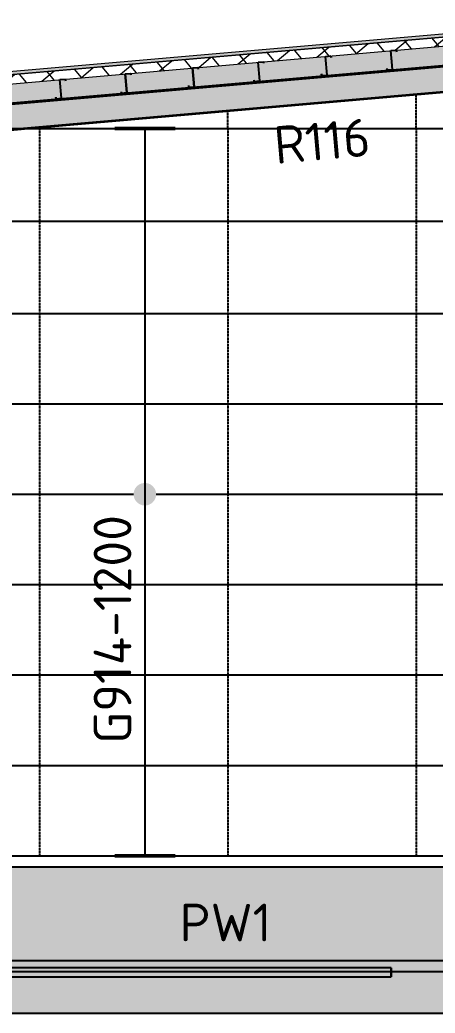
# Model space of a CAD drawing. Header units: millimetres. Extents: x 632 to 561478, y -3890 to 22200.
# Drawn here: x 529234 to 534745, y 4500 to 17688 of the extents above; entities that cross this region are included whole.
import ezdxf

# ---------------------------------------------------------------- set-up
doc = ezdxf.new("R2010")
doc.units = ezdxf.units.MM
doc.linetypes.add('Hidden', pattern=[4, 3, -1])
doc.linetypes.add('Hidden Double', pattern=[7, 5, -2])
for name, color, linetype, lineweight in [('A-010-M_LINE', 90, 'Continuous', 13), ('A-200-A_WALL', 211, 'Continuous', 18), ('A-200-H_WALL', 111, 'Continuous', 13), ('A-200-M_WALL_EXT', 113, 'Continuous', 13), ('A-230-H-FLOOR', 190, 'Continuous', 13), ('A-230-M_FLOOR', 192, 'Continuous', 13), ('A-230-MH_FLOOR', 190, 'Hidden Double', 13), ('A-270-M_ROOF', 132, 'Continuous', 13), ('S-280-A_STRUCT_FRAME', 2, 'Continuous', 18), ('S-280-M_STRUCT_FRAME', 12, 'Continuous', 13), ('Z-060-M_DETAIL', 92, 'Continuous', 25), ('Z-230-A_LEVEL', 51, 'Continuous', 13)]:
    doc.layers.add(name, color=color, linetype=linetype, lineweight=lineweight)
doc.styles.add('ISOCPEUR_2', font='isocpeur.ttf', dxfattribs={"height": 500})

# ---------------------------------------------------------------- blocks, each defined once
blk = doc.blocks.new('25021-APA-ZZ-ZZ-M3-AR-000001_V3_rvt-9-S6_501-SECTION C10')
at = {"layer": 'A-270-M_ROOF', "transparency": 33554432}
blk.add_hatch(color=9, dxfattribs=at).paths.add_polyline_path([(4352532, 15911), (4352532, 15952), (4332680, 17688), (4312828, 15952), (4312828, 15911), (4332680, 17648), (4352132, 15946)])
at = {"layer": 'A-270-M_ROOF', "lineweight": 5}
h = blk.add_hatch(dxfattribs=at)
h.set_pattern_fill('FP_9', angle=-135, style=0, pattern_type=2)
h.set_pattern_definition([(40, (4337896, 1e-06), (-192.8363, 229.8133), []), (130, (4337896, 1e-06), (-229.8133, -192.8363), [])])
h.paths.add_polyline_path([(4352532, 15791), (4352532, 15911), (4332680, 17648), (4312828, 15911), (4312828, 15791), (4332680, 17528), (4352132, 15826)])
at = {"layer": 'A-270-M_ROOF', "lineweight": 5, "transparency": 33554432}
blk.add_hatch(color=254, dxfattribs=at).paths.add_polyline_path([(4312828, 15540), (4332682, 17277), (4352532, 15540), (4352532, 15791), (4332680, 17528), (4312828, 15791)])
at = {"layer": 'A-270-M_ROOF', "color": 53, "lineweight": 5}
for p, q in [((4332680, 17688), (4312828, 15952)), ((4332680, 17648), (4318066, 16370)), ((4318066, 16370), (4332680, 17648)), ((4312828, 15791), (4332680, 17528)), ((4318086, 16000), (4332680, 17277))]:
    blk.add_line(p, q, dxfattribs=at)
blk = doc.blocks.new('NRP_Framing-Steel-Purlin Z - P916 - EZ250-24-V76-S6_501-SECTION C10')
at = {"layer": 'S-280-M_STRUCT_FRAME', "color": 1, "lineweight": 25}
for p, q in [((4329001, 16955), (4328979, 17204)), ((4329001, 16955), (4328979, 17204)), ((4329049, 17210), (4329050, 17210)), ((4329049, 17210), (4329050, 17210)), ((4329050, 17210), (4329052, 17188)), ((4329050, 17210), (4329052, 17188)), ((4328924, 16970), (4328926, 16948)), ((4328924, 16970), (4328926, 16948)), ((4329001, 16955), (4329001, 16955)), ((4329001, 16955), (4329001, 16955))]:
    blk.add_line(p, q, dxfattribs=at)
blk = doc.blocks.new('NRP_Framing-Steel-Purlin Z - P916 - EZ250-24-4133215-S6_501-SECTION C10')
at = {"layer": 'S-280-M_STRUCT_FRAME', "color": 1, "lineweight": 25}
for p, q in [((4328979, 17204), (4329049, 17210)), ((4328979, 17204), (4329049, 17210)), ((4329000, 16955), (4328979, 17204)), ((4329000, 16955), (4328979, 17204)), ((4329049, 17210), (4329051, 17188)), ((4329049, 17210), (4329051, 17188)), ((4328990, 17080), (4328991, 17080)), ((4328923, 16970), (4328925, 16948)), ((4328923, 16970), (4328925, 16948)), ((4328925, 16948), (4329000, 16955)), ((4328925, 16948), (4329000, 16955))]:
    blk.add_line(p, q, dxfattribs=at)
blk = doc.blocks.new('NRP_Framing-Steel-Purlin Z - P916 - EZ250-24-V77-S6_501-SECTION C10')
at = {"layer": 'S-280-M_STRUCT_FRAME', "color": 1, "lineweight": 25}
for p, q in [((4327239, 16801), (4327217, 17050)), ((4327239, 16801), (4327217, 17050)), ((4327287, 17056), (4327288, 17056)), ((4327287, 17056), (4327288, 17056)), ((4327288, 17056), (4327290, 17034)), ((4327288, 17056), (4327290, 17034)), ((4327161, 16816), (4327163, 16794)), ((4327161, 16816), (4327163, 16794)), ((4327238, 16801), (4327239, 16801)), ((4327238, 16801), (4327239, 16801))]:
    blk.add_line(p, q, dxfattribs=at)
blk = doc.blocks.new('NRP_Framing-Steel-Purlin Z - P916 - EZ250-24-4133216-S6_501-SECTION C10')
at = {"layer": 'S-280-M_STRUCT_FRAME', "color": 1, "lineweight": 25}
for p, q in [((4327216, 17050), (4327287, 17056)), ((4327216, 17050), (4327287, 17056)), ((4327238, 16801), (4327216, 17050)), ((4327238, 16801), (4327216, 17050)), ((4327287, 17056), (4327289, 17034)), ((4327287, 17056), (4327289, 17034)), ((4327228, 16925), (4327229, 16925)), ((4327161, 16816), (4327162, 16794)), ((4327161, 16816), (4327162, 16794)), ((4327162, 16794), (4327238, 16801)), ((4327162, 16794), (4327238, 16801))]:
    blk.add_line(p, q, dxfattribs=at)
blk = doc.blocks.new('NRP_Framing-Steel-Purlin Z - P916 - EZ250-24-V78-S6_501-SECTION C10')
at = {"layer": 'S-280-M_STRUCT_FRAME', "color": 1, "lineweight": 25}
for p, q in [((4325477, 16647), (4325455, 16896)), ((4325477, 16647), (4325455, 16896)), ((4325525, 16902), (4325526, 16902)), ((4325525, 16902), (4325526, 16902)), ((4325526, 16902), (4325528, 16880)), ((4325526, 16902), (4325528, 16880)), ((4325399, 16662), (4325401, 16640)), ((4325399, 16662), (4325401, 16640)), ((4325476, 16647), (4325477, 16647)), ((4325476, 16647), (4325477, 16647))]:
    blk.add_line(p, q, dxfattribs=at)
blk = doc.blocks.new('NRP_Framing-Steel-Purlin Z - P916 - EZ250-24-4133217-S6_501-SECTION C10')
at = {"layer": 'S-280-M_STRUCT_FRAME', "color": 1, "lineweight": 25}
for p, q in [((4325454, 16896), (4325525, 16902)), ((4325454, 16896), (4325525, 16902)), ((4325476, 16647), (4325454, 16896)), ((4325476, 16647), (4325454, 16896)), ((4325525, 16902), (4325527, 16880)), ((4325525, 16902), (4325527, 16880)), ((4325466, 16771), (4325467, 16771)), ((4325398, 16662), (4325400, 16640)), ((4325398, 16662), (4325400, 16640)), ((4325400, 16640), (4325476, 16647)), ((4325400, 16640), (4325476, 16647))]:
    blk.add_line(p, q, dxfattribs=at)
blk = doc.blocks.new('NRP_Framing-Steel-Purlin Z - P914 - EZ250-15-V100-S6_501-SECTION C10')
at = {"layer": 'S-280-M_STRUCT_FRAME', "color": 150, "lineweight": 25}
for p, q in [((4329869, 17031), (4329847, 17280)), ((4329869, 17031), (4329847, 17280)), ((4329917, 17286), (4329918, 17286)), ((4329917, 17286), (4329918, 17286)), ((4329918, 17286), (4329920, 17266)), ((4329918, 17286), (4329920, 17266)), ((4329792, 17044), (4329793, 17024)), ((4329792, 17044), (4329793, 17024)), ((4329868, 17031), (4329869, 17031)), ((4329868, 17031), (4329869, 17031))]:
    blk.add_line(p, q, dxfattribs=at)
blk = doc.blocks.new('NRP_Framing-Steel-Purlin Z - P914 - EZ250-15-4133236-S6_501-SECTION C10')
at = {"layer": 'S-280-M_STRUCT_FRAME', "color": 150, "lineweight": 25}
for p, q in [((4329847, 17280), (4329917, 17286)), ((4329847, 17280), (4329917, 17286)), ((4329868, 17031), (4329847, 17280)), ((4329868, 17031), (4329847, 17280)), ((4329917, 17286), (4329919, 17266)), ((4329917, 17286), (4329919, 17266)), ((4329858, 17155), (4329859, 17156)), ((4329791, 17044), (4329793, 17024)), ((4329791, 17044), (4329793, 17024)), ((4329793, 17024), (4329868, 17031)), ((4329793, 17024), (4329868, 17031))]:
    blk.add_line(p, q, dxfattribs=at)
blk = doc.blocks.new('NRP_Framing-Steel-Purlin Z - P914 - EZ250-15-V101-S6_501-SECTION C10')
at = {"layer": 'S-280-M_STRUCT_FRAME', "color": 150, "lineweight": 25}
for p, q in [((4328107, 16877), (4328085, 17126)), ((4328107, 16877), (4328085, 17126)), ((4328155, 17132), (4328156, 17132)), ((4328155, 17132), (4328156, 17132)), ((4328156, 17132), (4328158, 17112)), ((4328156, 17132), (4328158, 17112)), ((4328029, 16890), (4328031, 16870)), ((4328029, 16890), (4328031, 16870)), ((4328106, 16877), (4328107, 16877)), ((4328106, 16877), (4328107, 16877))]:
    blk.add_line(p, q, dxfattribs=at)
blk = doc.blocks.new('NRP_Framing-Steel-Purlin Z - P914 - EZ250-15-4133234-S6_501-SECTION C10')
at = {"layer": 'S-280-M_STRUCT_FRAME', "color": 150, "lineweight": 25}
for p, q in [((4328084, 17126), (4328155, 17132)), ((4328084, 17126), (4328155, 17132)), ((4328106, 16877), (4328084, 17126)), ((4328106, 16877), (4328084, 17126)), ((4328155, 17132), (4328157, 17112)), ((4328155, 17132), (4328157, 17112)), ((4328029, 16889), (4328030, 16870)), ((4328029, 16889), (4328030, 16870)), ((4328096, 17001), (4328097, 17001)), ((4328030, 16870), (4328106, 16877)), ((4328030, 16870), (4328106, 16877))]:
    blk.add_line(p, q, dxfattribs=at)
blk = doc.blocks.new('NRP_Framing-Steel-Purlin Z - P914 - EZ250-15-V102-S6_501-SECTION C10')
at = {"layer": 'S-280-M_STRUCT_FRAME', "color": 150, "lineweight": 25}
for p, q in [((4326345, 16723), (4326323, 16972)), ((4326345, 16723), (4326323, 16972)), ((4326393, 16978), (4326394, 16978)), ((4326393, 16978), (4326394, 16978)), ((4326394, 16978), (4326395, 16958)), ((4326394, 16978), (4326395, 16958)), ((4326267, 16735), (4326269, 16716)), ((4326267, 16735), (4326269, 16716)), ((4326344, 16723), (4326345, 16723)), ((4326344, 16723), (4326345, 16723))]:
    blk.add_line(p, q, dxfattribs=at)
blk = doc.blocks.new('NRP_Framing-Steel-Purlin Z - P914 - EZ250-15-4133232-S6_501-SECTION C10')
at = {"layer": 'S-280-M_STRUCT_FRAME', "color": 150, "lineweight": 25}
for p, q in [((4326322, 16972), (4326393, 16978)), ((4326322, 16972), (4326393, 16978)), ((4326344, 16722), (4326322, 16972)), ((4326344, 16722), (4326322, 16972)), ((4326393, 16978), (4326395, 16958)), ((4326393, 16978), (4326395, 16958)), ((4326334, 16847), (4326334, 16847)), ((4326266, 16735), (4326268, 16716)), ((4326266, 16735), (4326268, 16716)), ((4326268, 16716), (4326344, 16722)), ((4326268, 16716), (4326344, 16722))]:
    blk.add_line(p, q, dxfattribs=at)
blk = doc.blocks.new('NRP_Framing-Steel-Purlin Z - G914 - EZ250-15-4096985-S6_501-SECTION C10')
at = {"layer": 'S-280-M_STRUCT_FRAME', "color": 150, "lineweight": 25}
for p, q in [((4321082, 15117), (4321182, 15017)), ((4321182, 15017), (4333432, 15017)), ((4333432, 15017), (4333532, 14917))]:
    blk.add_line(p, q, dxfattribs=at)
blk = doc.blocks.new('NRP_Framing-Steel-Purlin Z - G914 - EZ250-15-V112-S6_501-SECTION C10')
at = {"layer": 'S-280-M_STRUCT_FRAME', "color": 150, "lineweight": 25}
for p, q in [((4321082, 11490), (4321182, 11390)), ((4321182, 11390), (4326432, 11390)), ((4326732, 11390), (4333432, 11390)), ((4333432, 11390), (4333532, 11290))]:
    blk.add_line(p, q, dxfattribs=at)
blk = doc.blocks.new('NRP_Framing-Steel-Purlin Z - G914 - EZ250-15-4096986-S6_501-SECTION C10')
at = {"layer": 'S-280-M_STRUCT_FRAME', "color": 150, "lineweight": 25}
for p, q in [((4321108, 16245), (4333432, 16245)), ((4333432, 16245), (4333532, 16145))]:
    blk.add_line(p, q, dxfattribs=at)
blk = doc.blocks.new('NRP_Bridging Plan _v2_ - 3 Rows-4098668-S6_501-SECTION C10')
at = {"layer": 'Z-060-M_DETAIL', "linetype": 'Hidden'}
for p, q in [((4325182, 16245), (4325182, 6590)), ((4327682, 16245), (4327682, 6590)), ((4330182, 16245), (4330182, 6590))]:
    blk.add_line(p, q, dxfattribs=at)
blk = doc.blocks.new('NRP_Extent _v2_ - 1-200-4099036-S6_501-SECTION C10')
at = {"layer": 'Z-060-M_DETAIL'}
blk.add_hatch(color=256, dxfattribs=at).paths.add_polyline_path([(4326582, 11240), (4326621, 11245), (4326657, 11260), (4326688, 11284), (4326712, 11315), (4326727, 11351), (4326732, 11390), (4326727, 11429), (4326712, 11465), (4326688, 11496), (4326657, 11520), (4326621, 11535), (4326582, 11540), (4326543, 11535), (4326507, 11520), (4326476, 11496), (4326452, 11465), (4326437, 11429), (4326432, 11390), (4326437, 11351), (4326452, 11315), (4326476, 11284), (4326507, 11260), (4326543, 11245)])
at = {"layer": 'Z-060-M_DETAIL', "lineweight": 50}
for p, q in [((4326182, 16246), (4326982, 16246)), ((4326182, 6589), (4326982, 6589))]:
    blk.add_line(p, q, dxfattribs=at)
at = {"layer": 'Z-060-M_DETAIL'}
blk.add_line((4326582, 16246), (4326582, 6589), dxfattribs=at)

msp = doc.modelspace()

# ---------------------------------------------------------------- hatches: boundary and pattern name
at = {"layer": 'A-200-H_WALL', "lineweight": 5}
msp.add_hatch(color=256, dxfattribs=at).paths.add_polyline_path([(536293.2, 4500), (536993.2, 4500), (536993.2, 6440), (526993.2, 6440), (526993.2, 5100), (534159.7, 5100), (534159.7, 4980), (526993.2, 4980), (526993.2, 4500), (535998.3, 4500)])
at = {"layer": 'A-230-H-FLOOR'}
h = msp.add_hatch(dxfattribs=at)
h.set_pattern_fill('FP_12', color=256, style=0, pattern_type=2)
h.set_pattern_definition([(50, (542206.86, 0), (728.737, -63.756), [76.2, -838.2]), (355, (542206.9, 0), (-140.972, 764.228), [60.96, -670.56]), (100.451, (542267.6, -5.3), (587.77, 700.467), [64.76, -712.36]), (46.184, (542206.9, 203.2), (1084.316, -168.17), [114.3, -1257.3]), (96.636, (542297.2, 189.2), (949.61, 989.71), [97.14, -1068.54]), (351.184, (542206.9, 203.2), (949.62, 989.7), [91.44, -1005.84]), (21, (542308.46, 152.4), (606.458, -409.06), [76.2, -838.2]), (326, (542308.5, 152.4), (247.208, 736.753), [60.96, -670.56]), (71.451, (542359, 118.3), (853.668, 327.685), [64.76, -712.36]), (37.5, (542206.86, 0), (12.3547, 338.22), [6.706, -655.726, 6.706, -674.014, -673.1]), (37.5, (542206.86, 0), (12.3547, 338.22), [-1343.152, 6.706, -666.394]), (7.5, (542206.86, 0), (267.279, 400.722), [6.706, -381.406, 6.706, -640.486, -256.54]), (7.5, (542206.86, 0), (267.279, 400.722), [-1035.304, 6.706, -249.834]), (327.5, (541980.3, 0), (542.3633, -22.9153), [6.706, -247.294, 6.706, -785.774, -1051.56]), (327.5, (541980.3, 0), (542.3633, -22.9153), [-1046.48, 6.706, -1044.854]), (317.5, (541878.7, 0), (592.517, 101.707), [6.706, -323.494, 6.706, -519.582, -746.76]), (317.5, (541878.7, 0), (592.517, 101.707), [-856.488, 6.706, -740.054])])
h.paths.add_polyline_path([(517005.9, 4980), (534159.7, 4980), (534159.7, 5100), (517005.9, 5100)])
at = {"layer": 'S-280-M_STRUCT_FRAME', "lineweight": 5}
for points in [[(527513.2, 16427.9), (536993.2, 17257.3), (536993.2, 17267), (527512.3, 16437.5)], [(527542.2, 16096.5), (536993.2, 16923.4), (536993.2, 17257.3), (527513.2, 16427.9)], [(527543, 16086.9), (536993.2, 16913.7), (536993.2, 16923.4), (527542.2, 16096.5)]]:
    msp.add_hatch(color=256, dxfattribs=at).paths.add_polyline_path(points)

# ---------------------------------------------------------------- linework, layer by layer
at = {"layer": 'A-010-M_LINE', "linetype": 'Hidden', "lineweight": 25}
for p, q in [((534493.2, 16244.6), (534493.2, 16694.9)), ((531993.2, 16244.6), (531993.2, 16476.2))]:
    msp.add_line(p, q, dxfattribs=at)
at = {"layer": 'A-200-M_WALL_EXT', "lineweight": 25}
for p, q in [((553925.2, 6440), (520061.2, 6440)), ((527693.2, 4500), (536293.2, 4500))]:
    msp.add_line(p, q, dxfattribs=at)
at = {"layer": 'A-230-M_FLOOR', "lineweight": 25}
for p, q in [((534159.7, 5100), (517005.9, 5100)), ((534159.7, 4980), (534159.7, 5100)), ((517005.9, 4980), (534159.7, 4980))]:
    msp.add_line(p, q, dxfattribs=at)
at = {"layer": 'A-230-MH_FLOOR', "lineweight": 25}
for p, q in [((517143.2, 5200), (556843.2, 5200)), ((556843.2, 5050), (517143.2, 5050)), ((534159.7, 5100), (534159.7, 4980))]:
    msp.add_line(p, q, dxfattribs=at)
at = {"layer": 'S-280-M_STRUCT_FRAME', "lineweight": 25}
for p, q in [((527512.3, 16437.5), (536993.2, 17267)), ((527513.2, 16427.9), (536993.2, 17257.3)), ((529234.9, 16244.6), (536993.2, 16923.4)), ((529346.2, 16244.6), (536904.1, 16905.9)), ((527543, 16086.9), (529345.1, 16244.5))]:
    msp.add_line(p, q, dxfattribs=at)
at = {"layer": 'Z-230-A_LEVEL'}
msp.add_line((508379.6, 5200), (561478.5, 5200), dxfattribs=at)

# ---------------------------------------------------------------- block references
at = {"color": 10, "lineweight": 5}
msp.add_blockref('25021-APA-ZZ-ZZ-M3-AR-000001_V3_rvt-9-S6_501-SECTION C10', (-3795689.1, 0), dxfattribs=at)
at = {"layer": 'S-280-M_STRUCT_FRAME', "color": 150, "lineweight": 25}
for name, p in [('NRP_Framing-Steel-Purlin Z - P914 - EZ250-15-4133236-S6_501-SECTION C10', (-3795689.1, 0)), ('NRP_Framing-Steel-Purlin Z - P914 - EZ250-15-V100-S6_501-SECTION C10', (-3795689.1, 0)), ('NRP_Framing-Steel-Purlin Z - P914 - EZ250-15-4133234-S6_501-SECTION C10', (-3795689.1, 0)), ('NRP_Framing-Steel-Purlin Z - P914 - EZ250-15-V101-S6_501-SECTION C10', (-3795689.1, 0)), ('NRP_Framing-Steel-Purlin Z - P914 - EZ250-15-4133232-S6_501-SECTION C10', (-3795689.1, 0)), ('NRP_Framing-Steel-Purlin Z - P914 - EZ250-15-V102-S6_501-SECTION C10', (-3795689.1, 0)), ('NRP_Framing-Steel-Purlin Z - G914 - EZ250-15-4096986-S6_501-SECTION C10', (-3795689.1, 0)), ('NRP_Framing-Steel-Purlin Z - G914 - EZ250-15-4096985-S6_501-SECTION C10', (-3795689.1, 0)), ('NRP_Framing-Steel-Purlin Z - G914 - EZ250-15-4096985-S6_501-SECTION C10', (-3795689.1, -1227.3)), ('NRP_Framing-Steel-Purlin Z - G914 - EZ250-15-4096985-S6_501-SECTION C10', (-3795689.1, -2427.3)), ('NRP_Framing-Steel-Purlin Z - G914 - EZ250-15-V112-S6_501-SECTION C10', (-3795689.1, 0)), ('NRP_Framing-Steel-Purlin Z - G914 - EZ250-15-4096985-S6_501-SECTION C10', (-3795689.1, -4827.3)), ('NRP_Framing-Steel-Purlin Z - G914 - EZ250-15-4096985-S6_501-SECTION C10', (-3795689.1, -6027.3)), ('NRP_Framing-Steel-Purlin Z - G914 - EZ250-15-4096985-S6_501-SECTION C10', (-3795689.1, -7227.3)), ('NRP_Framing-Steel-Purlin Z - G914 - EZ250-15-4096985-S6_501-SECTION C10', (-3795689.1, -8427.3))]:
    msp.add_blockref(name, p, dxfattribs=at)
at = {"layer": 'S-280-M_STRUCT_FRAME', "color": 1, "lineweight": 25}
for name in ['NRP_Framing-Steel-Purlin Z - P916 - EZ250-24-4133215-S6_501-SECTION C10', 'NRP_Framing-Steel-Purlin Z - P916 - EZ250-24-V76-S6_501-SECTION C10', 'NRP_Framing-Steel-Purlin Z - P916 - EZ250-24-4133216-S6_501-SECTION C10', 'NRP_Framing-Steel-Purlin Z - P916 - EZ250-24-V77-S6_501-SECTION C10', 'NRP_Framing-Steel-Purlin Z - P916 - EZ250-24-4133217-S6_501-SECTION C10', 'NRP_Framing-Steel-Purlin Z - P916 - EZ250-24-V78-S6_501-SECTION C10']:
    msp.add_blockref(name, (-3795689.1, 0), dxfattribs=at)
at = {"layer": 'Z-060-M_DETAIL', "linetype": 'Hidden'}
msp.add_blockref('NRP_Bridging Plan _v2_ - 3 Rows-4098668-S6_501-SECTION C10', (-3795689.1, 0), dxfattribs=at)
at = {"layer": 'Z-060-M_DETAIL'}
msp.add_blockref('NRP_Extent _v2_ - 1-200-4099036-S6_501-SECTION C10', (-3795689.1, 0), dxfattribs=at)

# ---------------------------------------------------------------- texts
at = {"layer": 'A-200-A_WALL', "lineweight": 13, "insert": (531353.6, 5953.1), "char_height": 500, "width": 1459.071, "attachment_point": 1, "style": 'ISOCPEUR_2'}
msp.add_mtext('PW1', dxfattribs=at)
at = {"layer": 'S-280-A_STRUCT_FRAME', "lineweight": 13, "char_height": 500, "attachment_point": 1, "style": 'ISOCPEUR_2'}
for s, insert, width, rotation in [('R116', (532587.1, 16272.1), 1523.206, 5), ('G914-1200', (530213.4, 8077.2), 3735.864, 90)]:
    msp.add_mtext(s, dxfattribs=dict(at, insert=insert, width=width, rotation=rotation))

doc.saveas('drawing.dxf')
